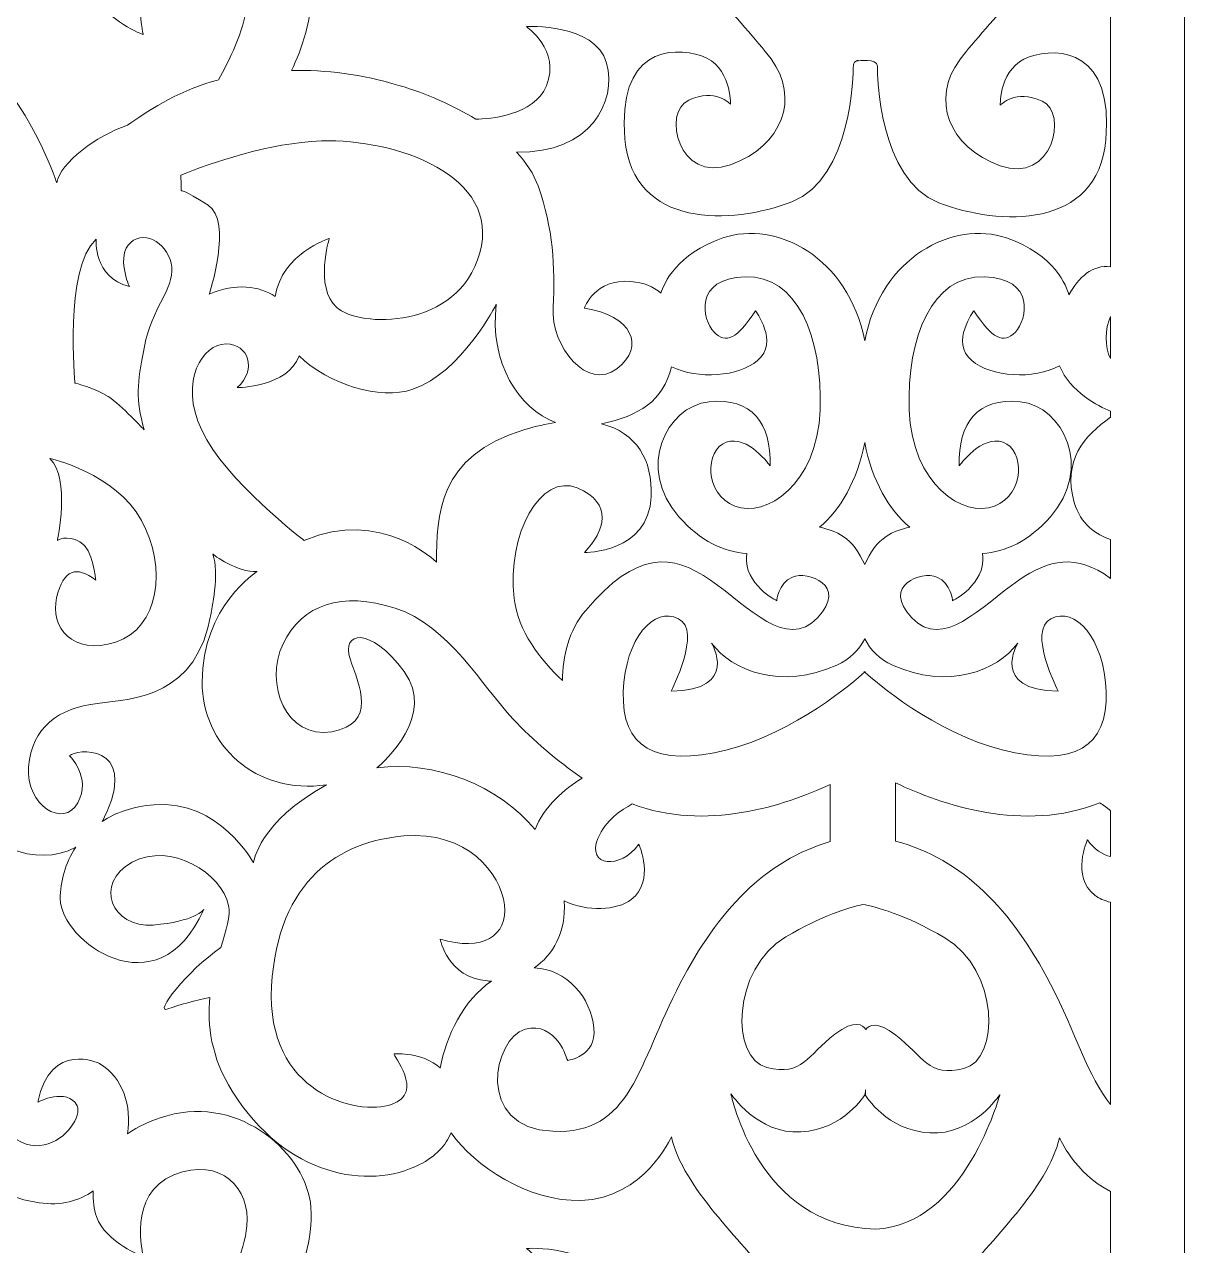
# Model space of a CAD drawing. Header units: centimetres. Extents: x -27.5 to -15.8, y -2.4 to 9.5.
# Drawn here: x -17.852 to -15.797, y 1.443 to 3.607 of the extents above; entities that cross this region are included whole.
import ezdxf

# ---------------------------------------------------------------- set-up
doc = ezdxf.new("R2010")
doc.units = ezdxf.units.CM
doc.header["$MEASUREMENT"] = 0
doc.layers.add('layer 1', color=7, linetype='Continuous')

msp = doc.modelspace()

# ---------------------------------------------------------------- linework, layer by layer
at = {"layer": 'layer 1', "color": 7, "lineweight": 9}
for points, knots in [([(-15.79741, -2.43716), (-15.79741, -2.43716), (-21.40076, -2.43716), (-21.40076, -2.43716), (-21.40076, -2.43716), (-21.40076, -2.43716), (-21.40076, 9.5), (-21.40076, 9.5), (-21.40076, 9.5), (-21.40076, 9.5), (-15.79741, 9.5), (-15.79741, 9.5), (-15.79741, 9.5), (-15.79741, 9.5), (-15.79741, -2.43716), (-15.79741, -2.43716)], [0, 0, 0, 0, 0.2, 0.2, 0.2, 0.2, 0.4, 0.4, 0.4, 0.4, 0.6, 0.6, 0.6, 0.6, 1, 1, 1, 1]), ([(-17.73061, 3.70248), (-17.73145, 3.68616), (-17.72899, 3.6712), (-17.72476, 3.65933), (-17.72476, 3.65933), (-17.70807, 3.61249), (-17.64199, 3.58895), (-17.64199, 3.58895), (-17.64199, 3.58895), (-17.64199, 3.58895), (-17.67151, 3.69983), (-17.58764, 3.7333), (-17.58764, 3.7333), (-17.50379, 3.76678), (-17.4519, 3.70759), (-17.45827, 3.64317), (-17.45827, 3.64317), (-17.4631, 3.59439), (-17.49057, 3.54183), (-17.50846, 3.50848), (-17.50846, 3.50848), (-17.51294, 3.50734), (-17.51736, 3.50614), (-17.52172, 3.50489), (-17.52172, 3.50489), (-17.5823, 3.48749), (-17.63855, 3.451), (-17.66997, 3.42805), (-17.66997, 3.42805), (-17.72506, 3.40957), (-17.78909, 3.36134), (-17.79534, 3.32628), (-17.79534, 3.32628), (-17.79534, 3.32628), (-17.8558, 3.51023), (-17.96883, 3.56609), (-17.96883, 3.56609), (-18.02288, 3.59284), (-18.08413, 3.58119), (-18.13967, 3.54778), (-18.13967, 3.54778), (-18.14024, 3.56771), (-18.15026, 3.5873), (-18.17611, 3.60408), (-18.17611, 3.60408), (-18.17611, 3.60408), (-18.14626, 3.53796), (-18.20348, 3.5115), (-18.20348, 3.5115), (-18.26071, 3.48506), (-18.3926, 3.52032), (-18.40255, 3.58203), (-18.40255, 3.58203), (-18.41151, 3.63772), (-18.36379, 3.69338), (-18.35437, 3.70373), (-18.35437, 3.70373), (-18.34891, 3.70146), (-18.34311, 3.69944), (-18.33693, 3.69767), (-18.33693, 3.69767), (-18.21018, 3.66153), (-18.05121, 3.74905), (-17.99535, 3.83472), (-17.99535, 3.83472), (-17.99535, 3.83472), (-17.97815, 3.70343), (-17.82638, 3.68138), (-17.82638, 3.68138), (-17.78809, 3.67582), (-17.75583, 3.68487), (-17.73061, 3.70248)], [0, 0, 0, 0, 0.0526316, 0.0526316, 0.0526316, 0.0526316, 0.1052632, 0.1052632, 0.1052632, 0.1052632, 0.1578947, 0.1578947, 0.1578947, 0.1578947, 0.2105263, 0.2105263, 0.2105263, 0.2105263, 0.2631579, 0.2631579, 0.2631579, 0.2631579, 0.3157895, 0.3157895, 0.3157895, 0.3157895, 0.3684211, 0.3684211, 0.3684211, 0.3684211, 0.4210526, 0.4210526, 0.4210526, 0.4210526, 0.4736842, 0.4736842, 0.4736842, 0.4736842, 0.5263158, 0.5263158, 0.5263158, 0.5263158, 0.5789474, 0.5789474, 0.5789474, 0.5789474, 0.6315789, 0.6315789, 0.6315789, 0.6315789, 0.6842105, 0.6842105, 0.6842105, 0.6842105, 0.7368421, 0.7368421, 0.7368421, 0.7368421, 0.7894737, 0.7894737, 0.7894737, 0.7894737, 0.8421053, 0.8421053, 0.8421053, 0.8421053, 0.8947368, 0.8947368, 0.8947368, 0.8947368, 1, 1, 1, 1]), ([(-15.92848, 3.70144), (-15.92848, 3.70144), (-15.92848, 3.17734), (-15.92848, 3.17734), (-15.92848, 3.17734), (-15.96007, 3.18168), (-15.98544, 3.15877), (-16.00231, 3.12771), (-16.00231, 3.12771), (-16.00608, 3.14179), (-16.02636, 3.19903), (-16.11284, 3.22852), (-16.11284, 3.22852), (-16.20746, 3.26075), (-16.33545, 3.19445), (-16.36405, 3.0461), (-16.36405, 3.0461), (-16.39264, 3.19445), (-16.52066, 3.26075), (-16.61526, 3.22852), (-16.61526, 3.22852), (-16.69707, 3.20063), (-16.71967, 3.1479), (-16.72505, 3.13035), (-16.72505, 3.13035), (-16.73793, 3.14237), (-16.75568, 3.14943), (-16.77842, 3.15138), (-16.77842, 3.15138), (-16.84208, 3.15686), (-16.86057, 3.10408), (-16.86057, 3.10408), (-16.86057, 3.10408), (-16.77635, 3.09135), (-16.75172, 3.03677), (-16.80306, 2.99675), (-16.80306, 2.99675), (-16.85441, 2.95674), (-16.92012, 3.03496), (-16.91603, 3.10591), (-16.91603, 3.10591), (-16.91191, 3.17685), (-16.91603, 3.24598), (-16.9427, 3.32058), (-16.9427, 3.32058), (-16.95013, 3.34131), (-16.96313, 3.36148), (-16.98063, 3.3806), (-16.98063, 3.3806), (-16.8492, 3.37821), (-16.80256, 3.46956), (-16.8215, 3.53835), (-16.8215, 3.53835), (-16.8412, 3.60987), (-16.9633, 3.60289), (-16.9633, 3.60289), (-16.9633, 3.60289), (-16.9633, 3.60289), (-16.90226, 3.56101), (-16.92787, 3.49821), (-16.92787, 3.49821), (-16.94954, 3.44507), (-17.02893, 3.43938), (-17.05291, 3.4389), (-17.05291, 3.4389), (-17.09202, 3.46311), (-17.13862, 3.48368), (-17.18914, 3.49884), (-17.18914, 3.49884), (-17.25441, 3.51845), (-17.31916, 3.52637), (-17.37941, 3.52533), (-17.37941, 3.52533), (-17.36197, 3.56162), (-17.34073, 3.61872), (-17.34496, 3.67534), (-17.34496, 3.67534), (-17.34782, 3.71399), (-17.36942, 3.75471), (-17.40297, 3.78664), (-17.40297, 3.78664), (-17.31804, 3.71976), (-17.21962, 3.71512), (-17.15255, 3.74905), (-17.15255, 3.74905), (-17.12351, 3.76375), (-17.10608, 3.78376), (-17.09682, 3.8051), (-17.09682, 3.8051), (-17.05562, 3.74755), (-16.95978, 3.68264), (-16.86672, 3.68564), (-16.86672, 3.68564), (-16.75377, 3.68928), (-16.70654, 3.79843), (-16.70654, 3.79843), (-16.70654, 3.79843), (-16.68601, 3.70748), (-16.58128, 3.6147), (-16.52993, 3.54557), (-16.52993, 3.54557), (-16.47858, 3.47644), (-16.50939, 3.39093), (-16.60182, 3.35816), (-16.60182, 3.35816), (-16.69423, 3.32543), (-16.72299, 3.45095), (-16.67575, 3.47281), (-16.67575, 3.47281), (-16.62853, 3.49463), (-16.60182, 3.46551), (-16.60182, 3.46551), (-16.60182, 3.46551), (-16.60182, 3.46551), (-16.59977, 3.53284), (-16.65315, 3.55102), (-16.65315, 3.55102), (-16.70654, 3.56922), (-16.80306, 3.56194), (-16.78869, 3.40366), (-16.78869, 3.40366), (-16.77431, 3.24539), (-16.59977, 3.25087), (-16.49296, 3.2927), (-16.49296, 3.2927), (-16.38617, 3.33454), (-16.38411, 3.52011), (-16.38411, 3.53465), (-16.38411, 3.53465), (-16.38411, 3.53915), (-16.38076, 3.54175), (-16.37613, 3.54318), (-16.37613, 3.54318), (-16.37613, 3.54318), (-16.37646, 3.542), (-16.37646, 3.542), (-16.37646, 3.542), (-16.37646, 3.542), (-16.34154, 3.54747), (-16.34154, 3.5329), (-16.34154, 3.5329), (-16.34154, 3.51836), (-16.33949, 3.3328), (-16.23271, 3.29096), (-16.23271, 3.29096), (-16.12592, 3.24911), (-15.95136, 3.24364), (-15.93697, 3.40192), (-15.93697, 3.40192), (-15.9226, 3.56019), (-16.01912, 3.56747), (-16.07252, 3.54927), (-16.07252, 3.54927), (-16.12592, 3.53109), (-16.12386, 3.46379), (-16.12386, 3.46379), (-16.12386, 3.46379), (-16.12386, 3.46379), (-16.09717, 3.49289), (-16.04993, 3.47105), (-16.04993, 3.47105), (-16.0027, 3.44922), (-16.03146, 3.3237), (-16.12386, 3.35645), (-16.12386, 3.35645), (-16.21628, 3.38919), (-16.24708, 3.47469), (-16.19574, 3.54382), (-16.19574, 3.54382), (-16.1444, 3.61297), (-16.03966, 3.70573), (-16.01912, 3.7967), (-16.01912, 3.7967), (-16.01912, 3.7967), (-15.99164, 3.73318), (-15.92848, 3.70144)], [0, 0, 0, 0, 0.0222222, 0.0222222, 0.0222222, 0.0222222, 0.0444444, 0.0444444, 0.0444444, 0.0444444, 0.0666667, 0.0666667, 0.0666667, 0.0666667, 0.0888889, 0.0888889, 0.0888889, 0.0888889, 0.1111111, 0.1111111, 0.1111111, 0.1111111, 0.1333333, 0.1333333, 0.1333333, 0.1333333, 0.1555556, 0.1555556, 0.1555556, 0.1555556, 0.1777778, 0.1777778, 0.1777778, 0.1777778, 0.2, 0.2, 0.2, 0.2, 0.2222222, 0.2222222, 0.2222222, 0.2222222, 0.2444444, 0.2444444, 0.2444444, 0.2444444, 0.2666667, 0.2666667, 0.2666667, 0.2666667, 0.2888889, 0.2888889, 0.2888889, 0.2888889, 0.3111111, 0.3111111, 0.3111111, 0.3111111, 0.3333333, 0.3333333, 0.3333333, 0.3333333, 0.3555556, 0.3555556, 0.3555556, 0.3555556, 0.3777778, 0.3777778, 0.3777778, 0.3777778, 0.4, 0.4, 0.4, 0.4, 0.4222222, 0.4222222, 0.4222222, 0.4222222, 0.4444444, 0.4444444, 0.4444444, 0.4444444, 0.4666667, 0.4666667, 0.4666667, 0.4666667, 0.4888889, 0.4888889, 0.4888889, 0.4888889, 0.5111111, 0.5111111, 0.5111111, 0.5111111, 0.5333333, 0.5333333, 0.5333333, 0.5333333, 0.5555556, 0.5555556, 0.5555556, 0.5555556, 0.5777778, 0.5777778, 0.5777778, 0.5777778, 0.6, 0.6, 0.6, 0.6, 0.6222222, 0.6222222, 0.6222222, 0.6222222, 0.6444444, 0.6444444, 0.6444444, 0.6444444, 0.6666667, 0.6666667, 0.6666667, 0.6666667, 0.6888889, 0.6888889, 0.6888889, 0.6888889, 0.7111111, 0.7111111, 0.7111111, 0.7111111, 0.7333333, 0.7333333, 0.7333333, 0.7333333, 0.7555556, 0.7555556, 0.7555556, 0.7555556, 0.7777778, 0.7777778, 0.7777778, 0.7777778, 0.8, 0.8, 0.8, 0.8, 0.8222222, 0.8222222, 0.8222222, 0.8222222, 0.8444444, 0.8444444, 0.8444444, 0.8444444, 0.8666667, 0.8666667, 0.8666667, 0.8666667, 0.8888889, 0.8888889, 0.8888889, 0.8888889, 0.9111111, 0.9111111, 0.9111111, 0.9111111, 0.9333333, 0.9333333, 0.9333333, 0.9333333, 0.9555556, 0.9555556, 0.9555556, 0.9555556, 1, 1, 1, 1]), ([(-17.40801, 3.12475), (-17.43689, 3.1434), (-17.47763, 3.14913), (-17.52507, 3.1286), (-17.52507, 3.1286), (-17.52507, 3.1286), (-17.48258, 3.25878), (-17.52727, 3.28671), (-17.52727, 3.28671), (-17.57194, 3.31463), (-17.57457, 3.31232), (-17.57457, 3.31232), (-17.57457, 3.31232), (-17.57457, 3.31232), (-17.57434, 3.32374), (-17.57564, 3.33966), (-17.57564, 3.33966), (-17.52161, 3.36131), (-17.41869, 3.39742), (-17.32645, 3.40033), (-17.32645, 3.40033), (-17.19397, 3.40452), (-17.00789, 3.33886), (-17.04573, 3.20196), (-17.04573, 3.20196), (-17.08358, 3.06504), (-17.26021, 3.06925), (-17.29962, 3.10557), (-17.29962, 3.10557), (-17.33905, 3.14188), (-17.31236, 3.22778), (-17.31236, 3.22778), (-17.31236, 3.22778), (-17.31236, 3.22778), (-17.39721, 3.20073), (-17.40801, 3.12475)], [0, 0, 0, 0, 0.1, 0.1, 0.1, 0.1, 0.2, 0.2, 0.2, 0.2, 0.3, 0.3, 0.3, 0.3, 0.4, 0.4, 0.4, 0.4, 0.5, 0.5, 0.5, 0.5, 0.6, 0.6, 0.6, 0.6, 0.7, 0.7, 0.7, 0.7, 0.8, 0.8, 0.8, 0.8, 1, 1, 1, 1]), ([(-17.76295, 2.97131), (-17.76295, 2.97131), (-17.78262, 3.17369), (-17.72551, 3.22604), (-17.72551, 3.22604), (-17.72551, 3.22604), (-17.73087, 3.1594), (-17.66661, 3.1422), (-17.66661, 3.1422), (-17.66661, 3.1422), (-17.69087, 3.197), (-17.66419, 3.22063), (-17.66419, 3.22063), (-17.63752, 3.24425), (-17.59508, 3.21527), (-17.59144, 3.17659), (-17.59144, 3.17659), (-17.58779, 3.13793), (-17.6266, 3.10462), (-17.63993, 3.03587), (-17.63993, 3.03587), (-17.6533, 2.96712), (-17.65534, 2.94496), (-17.64059, 2.88874), (-17.64059, 2.88874), (-17.64059, 2.88874), (-17.68042, 2.93188), (-17.70402, 2.94756), (-17.70402, 2.94756), (-17.72763, 2.96325), (-17.76295, 2.97131), (-17.76295, 2.97131)], [0, 0, 0, 0, 0.1111111, 0.1111111, 0.1111111, 0.1111111, 0.2222222, 0.2222222, 0.2222222, 0.2222222, 0.3333333, 0.3333333, 0.3333333, 0.3333333, 0.4444444, 0.4444444, 0.4444444, 0.4444444, 0.5555556, 0.5555556, 0.5555556, 0.5555556, 0.6666667, 0.6666667, 0.6666667, 0.6666667, 0.7777778, 0.7777778, 0.7777778, 0.7777778, 1, 1, 1, 1]), ([(-16.89955, 2.44418), (-16.93844, 2.48099), (-16.97859, 2.53198), (-16.98498, 2.58952), (-16.98498, 2.58952), (-16.99788, 2.70559), (-16.93773, 2.81216), (-16.87328, 2.78553), (-16.87328, 2.78553), (-16.80882, 2.75889), (-16.82388, 2.7094), (-16.86038, 2.67133), (-16.86038, 2.67133), (-16.86038, 2.67133), (-16.74654, 2.66944), (-16.74223, 2.77029), (-16.74223, 2.77029), (-16.7395, 2.83468), (-16.7685, 2.88384), (-16.83002, 2.89913), (-16.83002, 2.89913), (-16.76349, 2.91342), (-16.72138, 2.93911), (-16.70607, 3.0003), (-16.70607, 3.0003), (-16.65993, 2.97716), (-16.58682, 2.98286), (-16.55381, 3.01115), (-16.55381, 3.01115), (-16.51527, 3.04424), (-16.55754, 3.09932), (-16.55754, 3.09932), (-16.55754, 3.09932), (-16.5899, 3.04974), (-16.60979, 3.03983), (-16.63095, 3.06184), (-16.63095, 3.06184), (-16.65209, 3.08388), (-16.66708, 3.15693), (-16.57562, 3.15962), (-16.57562, 3.15962), (-16.48415, 3.16234), (-16.43842, 3.05429), (-16.44298, 2.92332), (-16.44298, 2.92332), (-16.44756, 2.7923), (-16.53904, 2.73153), (-16.59392, 2.75315), (-16.59392, 2.75315), (-16.6488, 2.77476), (-16.64728, 2.85308), (-16.60917, 2.8666), (-16.60917, 2.8666), (-16.57105, 2.88009), (-16.53142, 2.82471), (-16.53142, 2.82471), (-16.53142, 2.82471), (-16.52989, 2.90034), (-16.56343, 2.94626), (-16.63966, 2.93814), (-16.63966, 2.93814), (-16.71587, 2.93006), (-16.76922, 2.82066), (-16.69302, 2.73424), (-16.69302, 2.73424), (-16.65509, 2.69124), (-16.6134, 2.67199), (-16.5726, 2.66947), (-16.5726, 2.66947), (-16.57292, 2.66802), (-16.57317, 2.66659), (-16.57332, 2.6651), (-16.57332, 2.6651), (-16.57821, 2.61455), (-16.51954, 2.58572), (-16.51954, 2.58572), (-16.51954, 2.58572), (-16.51954, 2.58572), (-16.51791, 2.61602), (-16.49184, 2.62755), (-16.49184, 2.62755), (-16.46576, 2.63912), (-16.39243, 2.61312), (-16.44784, 2.55537), (-16.44784, 2.55537), (-16.50325, 2.49765), (-16.56822, 2.5743), (-16.63697, 2.62188), (-16.63697, 2.62188), (-16.70571, 2.66944), (-16.768, 2.67516), (-16.85824, 2.56859), (-16.85824, 2.56859), (-16.88856, 2.53275), (-16.89901, 2.48792), (-16.89955, 2.44418)], [0, 0, 0, 0, 0.04, 0.04, 0.04, 0.04, 0.08, 0.08, 0.08, 0.08, 0.12, 0.12, 0.12, 0.12, 0.16, 0.16, 0.16, 0.16, 0.2, 0.2, 0.2, 0.2, 0.24, 0.24, 0.24, 0.24, 0.28, 0.28, 0.28, 0.28, 0.32, 0.32, 0.32, 0.32, 0.36, 0.36, 0.36, 0.36, 0.4, 0.4, 0.4, 0.4, 0.44, 0.44, 0.44, 0.44, 0.48, 0.48, 0.48, 0.48, 0.52, 0.52, 0.52, 0.52, 0.56, 0.56, 0.56, 0.56, 0.6, 0.6, 0.6, 0.6, 0.64, 0.64, 0.64, 0.64, 0.68, 0.68, 0.68, 0.68, 0.72, 0.72, 0.72, 0.72, 0.76, 0.76, 0.76, 0.76, 0.8, 0.8, 0.8, 0.8, 0.84, 0.84, 0.84, 0.84, 0.88, 0.88, 0.88, 0.88, 0.92, 0.92, 0.92, 0.92, 1, 1, 1, 1]), ([(-15.92848, 2.92158), (-15.92848, 2.92158), (-15.92848, 2.91104), (-15.92848, 2.91104), (-15.92848, 2.91104), (-15.97536, 2.8781), (-16.01422, 2.83335), (-15.99279, 2.7598), (-15.99279, 2.7598), (-15.98146, 2.7209), (-15.95369, 2.70277), (-15.92848, 2.69438), (-15.92848, 2.69438), (-15.92848, 2.69438), (-15.92848, 2.62539), (-15.92848, 2.62539), (-15.92848, 2.62539), (-15.9893, 2.67023), (-16.03833, 2.65843), (-16.09115, 2.62188), (-16.09115, 2.62188), (-16.1599, 2.5743), (-16.22488, 2.49765), (-16.28027, 2.55537), (-16.28027, 2.55537), (-16.33569, 2.61312), (-16.26234, 2.63912), (-16.23627, 2.62755), (-16.23627, 2.62755), (-16.21022, 2.61602), (-16.20858, 2.58572), (-16.20858, 2.58572), (-16.20858, 2.58572), (-16.20858, 2.58572), (-16.14991, 2.61455), (-16.1548, 2.6651), (-16.1548, 2.6651), (-16.15495, 2.66659), (-16.15518, 2.66802), (-16.1555, 2.66947), (-16.1555, 2.66947), (-16.11474, 2.67199), (-16.07302, 2.69124), (-16.0351, 2.73424), (-16.0351, 2.73424), (-15.95889, 2.82066), (-16.01223, 2.93006), (-16.08847, 2.93814), (-16.08847, 2.93814), (-16.16469, 2.94626), (-16.19822, 2.90034), (-16.19669, 2.82471), (-16.19669, 2.82471), (-16.19669, 2.82471), (-16.15707, 2.88009), (-16.11895, 2.8666), (-16.11895, 2.8666), (-16.08084, 2.85308), (-16.07931, 2.77476), (-16.1342, 2.75315), (-16.1342, 2.75315), (-16.18908, 2.73153), (-16.28054, 2.7923), (-16.28512, 2.92332), (-16.28512, 2.92332), (-16.28969, 3.05429), (-16.24396, 3.16234), (-16.15248, 3.15962), (-16.15248, 3.15962), (-16.06101, 3.15693), (-16.07602, 3.08388), (-16.09717, 3.06184), (-16.09717, 3.06184), (-16.1183, 3.03983), (-16.13821, 3.04974), (-16.17057, 3.09932), (-16.17057, 3.09932), (-16.17057, 3.09932), (-16.21287, 3.04424), (-16.17429, 3.01115), (-16.17429, 3.01115), (-16.14049, 2.98217), (-16.06455, 2.9769), (-16.01869, 3.00208), (-16.01869, 3.00208), (-16.00032, 2.95557), (-15.95001, 2.93047), (-15.92848, 2.92158)], [0, 0, 0, 0, 0.0434783, 0.0434783, 0.0434783, 0.0434783, 0.0869565, 0.0869565, 0.0869565, 0.0869565, 0.1304348, 0.1304348, 0.1304348, 0.1304348, 0.173913, 0.173913, 0.173913, 0.173913, 0.2173913, 0.2173913, 0.2173913, 0.2173913, 0.2608696, 0.2608696, 0.2608696, 0.2608696, 0.3043478, 0.3043478, 0.3043478, 0.3043478, 0.3478261, 0.3478261, 0.3478261, 0.3478261, 0.3913043, 0.3913043, 0.3913043, 0.3913043, 0.4347826, 0.4347826, 0.4347826, 0.4347826, 0.4782609, 0.4782609, 0.4782609, 0.4782609, 0.5217391, 0.5217391, 0.5217391, 0.5217391, 0.5652174, 0.5652174, 0.5652174, 0.5652174, 0.6086957, 0.6086957, 0.6086957, 0.6086957, 0.6521739, 0.6521739, 0.6521739, 0.6521739, 0.6956522, 0.6956522, 0.6956522, 0.6956522, 0.7391304, 0.7391304, 0.7391304, 0.7391304, 0.7826087, 0.7826087, 0.7826087, 0.7826087, 0.826087, 0.826087, 0.826087, 0.826087, 0.8695652, 0.8695652, 0.8695652, 0.8695652, 0.9130435, 0.9130435, 0.9130435, 0.9130435, 1, 1, 1, 1]), ([(-16.91152, 2.90126), (-16.92846, 2.89884), (-16.94669, 2.89484), (-16.96621, 2.88906), (-16.96621, 2.88906), (-17.12089, 2.84339), (-17.12247, 2.73412), (-17.12247, 2.65421), (-17.12247, 2.65421), (-17.12247, 2.65421), (-17.22129, 2.75128), (-17.35664, 2.69229), (-17.35664, 2.69229), (-17.35664, 2.69229), (-17.49678, 2.7988), (-17.5384, 2.88765), (-17.5384, 2.88765), (-17.58004, 2.97649), (-17.53569, 3.04073), (-17.49552, 3.04073), (-17.49552, 3.04073), (-17.45538, 3.04073), (-17.44002, 2.99573), (-17.47544, 2.96333), (-17.47544, 2.96333), (-17.47544, 2.96333), (-17.38541, 2.96424), (-17.36603, 3.01939), (-17.36603, 3.01939), (-17.31323, 2.96906), (-17.22349, 2.94045), (-17.16449, 2.96036), (-17.16449, 2.96036), (-17.07825, 2.98949), (-17.01665, 3.11135), (-17.01665, 3.11135), (-17.01665, 3.11135), (-17.02929, 3.0062), (-16.9761, 2.9259), (-16.91152, 2.90126)], [0, 0, 0, 0, 0.0909091, 0.0909091, 0.0909091, 0.0909091, 0.1818182, 0.1818182, 0.1818182, 0.1818182, 0.2727273, 0.2727273, 0.2727273, 0.2727273, 0.3636364, 0.3636364, 0.3636364, 0.3636364, 0.4545455, 0.4545455, 0.4545455, 0.4545455, 0.5454545, 0.5454545, 0.5454545, 0.5454545, 0.6363636, 0.6363636, 0.6363636, 0.6363636, 0.7272727, 0.7272727, 0.7272727, 0.7272727, 0.8181818, 0.8181818, 0.8181818, 0.8181818, 1, 1, 1, 1]), ([(-15.92848, 3.08913), (-15.92848, 3.08913), (-15.92848, 3.01467), (-15.92848, 3.01467), (-15.92848, 3.01467), (-15.93895, 3.03481), (-15.93875, 3.06819), (-15.92848, 3.08913)], [0, 0, 0, 0, 0.3333333, 0.3333333, 0.3333333, 0.3333333, 1, 1, 1, 1]), ([(-16.36405, 2.86587), (-16.37745, 2.79758), (-16.40679, 2.7475), (-16.44389, 2.71589), (-16.44389, 2.71589), (-16.42864, 2.71295), (-16.41427, 2.70768), (-16.40221, 2.69974), (-16.40221, 2.69974), (-16.38682, 2.68961), (-16.37346, 2.6716), (-16.36405, 2.64985), (-16.36405, 2.64985), (-16.35465, 2.6716), (-16.34129, 2.68961), (-16.32591, 2.69974), (-16.32591, 2.69974), (-16.31385, 2.70768), (-16.29948, 2.71295), (-16.28423, 2.71589), (-16.28423, 2.71589), (-16.32131, 2.7475), (-16.35064, 2.79758), (-16.36405, 2.86587)], [0, 0, 0, 0, 0.1428571, 0.1428571, 0.1428571, 0.1428571, 0.2857143, 0.2857143, 0.2857143, 0.2857143, 0.4285714, 0.4285714, 0.4285714, 0.4285714, 0.5714286, 0.5714286, 0.5714286, 0.5714286, 0.7142857, 0.7142857, 0.7142857, 0.7142857, 1, 1, 1, 1]), ([(-17.79402, 2.69271), (-17.79402, 2.69271), (-17.77042, 2.8012), (-17.80731, 2.8378), (-17.80731, 2.8378), (-17.80731, 2.8378), (-17.69075, 2.81165), (-17.64502, 2.728), (-17.64502, 2.728), (-17.59925, 2.64435), (-17.61403, 2.53718), (-17.69075, 2.51233), (-17.69075, 2.51233), (-17.76746, 2.48752), (-17.80731, 2.53979), (-17.7955, 2.59077), (-17.7955, 2.59077), (-17.78369, 2.64176), (-17.76008, 2.64826), (-17.72613, 2.62213), (-17.72613, 2.62213), (-17.72613, 2.62213), (-17.73058, 2.67702), (-17.75417, 2.6901), (-17.75417, 2.6901), (-17.77779, 2.70316), (-17.79402, 2.69271), (-17.79402, 2.69271)], [0, 0, 0, 0, 0.125, 0.125, 0.125, 0.125, 0.25, 0.25, 0.25, 0.25, 0.375, 0.375, 0.375, 0.375, 0.5, 0.5, 0.5, 0.5, 0.625, 0.625, 0.625, 0.625, 0.75, 0.75, 0.75, 0.75, 1, 1, 1, 1]), ([(-17.71487, 2.19482), (-17.71188, 2.19984), (-17.70914, 2.20519), (-17.70668, 2.21087), (-17.70668, 2.21087), (-17.65327, 2.33274), (-17.76211, 2.32364), (-17.77238, 2.31092), (-17.77238, 2.31092), (-17.77238, 2.31092), (-17.73322, 2.27277), (-17.75809, 2.2276), (-17.75809, 2.2276), (-17.78297, 2.18241), (-17.85016, 2.22208), (-17.84518, 2.29151), (-17.84518, 2.29151), (-17.84021, 2.36094), (-17.79044, 2.3962), (-17.72326, 2.40391), (-17.72326, 2.40391), (-17.65608, 2.41163), (-17.54648, 2.41643), (-17.52185, 2.56378), (-17.52185, 2.56378), (-17.52185, 2.56378), (-17.50623, 2.63617), (-17.51883, 2.6683), (-17.51883, 2.6683), (-17.51883, 2.6683), (-17.47469, 2.63478), (-17.43998, 2.63758), (-17.43998, 2.63758), (-17.43998, 2.63758), (-17.53778, 2.57658), (-17.53778, 2.44151), (-17.53778, 2.44151), (-17.53778, 2.3309), (-17.44357, 2.24109), (-17.31716, 2.25946), (-17.31716, 2.25946), (-17.43701, 2.19474), (-17.44686, 2.12139), (-17.44686, 2.12139), (-17.44686, 2.12139), (-17.44686, 2.12139), (-17.50701, 2.23365), (-17.62301, 2.22413), (-17.62301, 2.22413), (-17.66025, 2.22109), (-17.69069, 2.21038), (-17.71487, 2.19482)], [0, 0, 0, 0, 0.0714286, 0.0714286, 0.0714286, 0.0714286, 0.1428571, 0.1428571, 0.1428571, 0.1428571, 0.2142857, 0.2142857, 0.2142857, 0.2142857, 0.2857143, 0.2857143, 0.2857143, 0.2857143, 0.3571429, 0.3571429, 0.3571429, 0.3571429, 0.4285714, 0.4285714, 0.4285714, 0.4285714, 0.5, 0.5, 0.5, 0.5, 0.5714286, 0.5714286, 0.5714286, 0.5714286, 0.6428571, 0.6428571, 0.6428571, 0.6428571, 0.7142857, 0.7142857, 0.7142857, 0.7142857, 0.7857143, 0.7857143, 0.7857143, 0.7857143, 0.8571429, 0.8571429, 0.8571429, 0.8571429, 1, 1, 1, 1]), ([(-16.94798, 2.18024), (-17.0122, 2.25888), (-17.12704, 2.3031), (-17.22797, 2.28957), (-17.22797, 2.28957), (-17.21509, 2.30057), (-17.12322, 2.38328), (-17.17975, 2.46009), (-17.17975, 2.46009), (-17.24047, 2.54255), (-17.29176, 2.5306), (-17.27556, 2.48278), (-17.27556, 2.48278), (-17.25936, 2.43498), (-17.22699, 2.36805), (-17.30796, 2.35372), (-17.30796, 2.35372), (-17.3889, 2.33937), (-17.42801, 2.43856), (-17.39427, 2.50909), (-17.39427, 2.50909), (-17.36056, 2.57961), (-17.29003, 2.60284), (-17.19551, 2.5724), (-17.19551, 2.5724), (-17.101, 2.54195), (-17.04083, 2.43347), (-16.98714, 2.37639), (-16.98714, 2.37639), (-16.95154, 2.33856), (-16.90842, 2.30158), (-16.86462, 2.27152), (-16.86462, 2.27152), (-16.89539, 2.25218), (-16.93272, 2.22073), (-16.94798, 2.18024)], [0, 0, 0, 0, 0.1, 0.1, 0.1, 0.1, 0.2, 0.2, 0.2, 0.2, 0.3, 0.3, 0.3, 0.3, 0.4, 0.4, 0.4, 0.4, 0.5, 0.5, 0.5, 0.5, 0.6, 0.6, 0.6, 0.6, 0.7, 0.7, 0.7, 0.7, 0.8, 0.8, 0.8, 0.8, 1, 1, 1, 1]), ([(-16.36405, 2.518), (-16.37427, 2.49871), (-16.39033, 2.48231), (-16.41362, 2.47166), (-16.41362, 2.47166), (-16.51138, 2.4269), (-16.5994, 2.46155), (-16.63524, 2.51064), (-16.63524, 2.51064), (-16.63524, 2.51064), (-16.58472, 2.4269), (-16.70694, 2.42547), (-16.70694, 2.42547), (-16.70694, 2.42547), (-16.65153, 2.53227), (-16.69391, 2.55392), (-16.69391, 2.55392), (-16.73626, 2.57558), (-16.78842, 2.52073), (-16.79168, 2.42403), (-16.79168, 2.42403), (-16.79495, 2.3273), (-16.73626, 2.28978), (-16.60753, 2.32154), (-16.60753, 2.32154), (-16.48874, 2.35085), (-16.38104, 2.44407), (-16.36512, 2.45828), (-16.36512, 2.45828), (-16.36512, 2.45828), (-16.365, 2.46009), (-16.365, 2.46009), (-16.365, 2.46009), (-16.365, 2.46009), (-16.36467, 2.45979), (-16.36405, 2.45923), (-16.36405, 2.45923), (-16.36343, 2.45979), (-16.36309, 2.46009), (-16.36309, 2.46009), (-16.36309, 2.46009), (-16.36309, 2.46009), (-16.36301, 2.45828), (-16.36301, 2.45828), (-16.36301, 2.45828), (-16.34714, 2.44411), (-16.23942, 2.35086), (-16.12058, 2.32154), (-16.12058, 2.32154), (-15.99185, 2.28978), (-15.93318, 2.3273), (-15.93643, 2.42403), (-15.93643, 2.42403), (-15.9397, 2.52073), (-15.99185, 2.57558), (-16.03422, 2.55392), (-16.03422, 2.55392), (-16.07658, 2.53227), (-16.02117, 2.42547), (-16.02117, 2.42547), (-16.02117, 2.42547), (-16.1434, 2.4269), (-16.09286, 2.51064), (-16.09286, 2.51064), (-16.09286, 2.51064), (-16.12872, 2.46155), (-16.21673, 2.4269), (-16.3145, 2.47166), (-16.3145, 2.47166), (-16.33778, 2.48231), (-16.35384, 2.49871), (-16.36405, 2.518)], [0, 0, 0, 0, 0.0526316, 0.0526316, 0.0526316, 0.0526316, 0.1052632, 0.1052632, 0.1052632, 0.1052632, 0.1578947, 0.1578947, 0.1578947, 0.1578947, 0.2105263, 0.2105263, 0.2105263, 0.2105263, 0.2631579, 0.2631579, 0.2631579, 0.2631579, 0.3157895, 0.3157895, 0.3157895, 0.3157895, 0.3684211, 0.3684211, 0.3684211, 0.3684211, 0.4210526, 0.4210526, 0.4210526, 0.4210526, 0.4736842, 0.4736842, 0.4736842, 0.4736842, 0.5263158, 0.5263158, 0.5263158, 0.5263158, 0.5789474, 0.5789474, 0.5789474, 0.5789474, 0.6315789, 0.6315789, 0.6315789, 0.6315789, 0.6842105, 0.6842105, 0.6842105, 0.6842105, 0.7368421, 0.7368421, 0.7368421, 0.7368421, 0.7894737, 0.7894737, 0.7894737, 0.7894737, 0.8421053, 0.8421053, 0.8421053, 0.8421053, 0.8947368, 0.8947368, 0.8947368, 0.8947368, 1, 1, 1, 1]), ([(-15.92848, 1.53902), (-15.92848, 1.53902), (-15.92848, 1.01259), (-15.92848, 1.01259), (-15.92848, 1.01259), (-15.96007, 1.01693), (-15.98544, 0.99401), (-16.00231, 0.96295), (-16.00231, 0.96295), (-16.00608, 0.97703), (-16.02636, 1.03428), (-16.11284, 1.06376), (-16.11284, 1.06376), (-16.20746, 1.09599), (-16.33545, 1.0297), (-16.36405, 0.88135), (-16.36405, 0.88135), (-16.39264, 1.0297), (-16.52066, 1.09599), (-16.61526, 1.06376), (-16.61526, 1.06376), (-16.69707, 1.03587), (-16.71967, 0.98314), (-16.72505, 0.9656), (-16.72505, 0.9656), (-16.73793, 0.97761), (-16.75568, 0.98468), (-16.77842, 0.98662), (-16.77842, 0.98662), (-16.84208, 0.9921), (-16.86057, 0.93932), (-16.86057, 0.93932), (-16.86057, 0.93932), (-16.77635, 0.92659), (-16.75172, 0.87202), (-16.80306, 0.83199), (-16.80306, 0.83199), (-16.85441, 0.79199), (-16.92012, 0.8702), (-16.91603, 0.94116), (-16.91603, 0.94116), (-16.91191, 1.01209), (-16.91603, 1.08122), (-16.9427, 1.15583), (-16.9427, 1.15583), (-16.95013, 1.17655), (-16.96313, 1.19673), (-16.98063, 1.21584), (-16.98063, 1.21584), (-16.8492, 1.21345), (-16.80256, 1.3048), (-16.8215, 1.37359), (-16.8215, 1.37359), (-16.8412, 1.44511), (-16.9633, 1.43814), (-16.9633, 1.43814), (-16.9633, 1.43814), (-16.9633, 1.43814), (-16.90226, 1.39625), (-16.92787, 1.33346), (-16.92787, 1.33346), (-16.94954, 1.28031), (-17.02893, 1.27462), (-17.05291, 1.27414), (-17.05291, 1.27414), (-17.09202, 1.29835), (-17.13862, 1.31892), (-17.18914, 1.33408), (-17.18914, 1.33408), (-17.25441, 1.3537), (-17.31916, 1.36161), (-17.37941, 1.36058), (-17.37941, 1.36058), (-17.36197, 1.39686), (-17.34073, 1.45397), (-17.34496, 1.51059), (-17.34496, 1.51059), (-17.35189, 1.60426), (-17.46878, 1.71023), (-17.59955, 1.67327), (-17.59955, 1.67327), (-17.62858, 1.66507), (-17.65172, 1.65401), (-17.66996, 1.64126), (-17.66996, 1.64126), (-17.66231, 1.69), (-17.67723, 1.74033), (-17.71939, 1.76584), (-17.71939, 1.76584), (-17.71939, 1.76584), (-17.80646, 1.80769), (-17.82887, 1.69751), (-17.82887, 1.69751), (-17.82887, 1.69751), (-17.77662, 1.72394), (-17.7592, 1.69089), (-17.7592, 1.69089), (-17.74178, 1.65784), (-17.86868, 1.51236), (-17.95078, 1.77023), (-17.95078, 1.77023), (-17.95078, 1.77023), (-17.98065, 1.97741), (-18.04284, 2.03692), (-18.04284, 2.03692), (-18.10506, 2.09644), (-18.14237, 2.16037), (-18.10754, 2.22649), (-18.10754, 2.22649), (-18.07471, 2.28885), (-18.02637, 2.31785), (-17.95213, 2.30803), (-17.95213, 2.30803), (-17.95777, 2.28394), (-17.95907, 2.25893), (-17.95309, 2.23451), (-17.95309, 2.23451), (-17.93283, 2.15163), (-17.83208, 2.11073), (-17.76139, 2.14915), (-17.76139, 2.14915), (-17.78016, 2.12097), (-17.78898, 2.08826), (-17.78898, 2.05736), (-17.78898, 2.05736), (-17.78898, 1.98373), (-17.61625, 1.85526), (-17.53477, 2.03859), (-17.53477, 2.03859), (-17.53477, 2.03859), (-17.55107, 2.01695), (-17.62439, 2.01116), (-17.62439, 2.01116), (-17.69773, 2.00539), (-17.73033, 2.08477), (-17.66187, 2.12231), (-17.66187, 2.12231), (-17.59342, 2.15985), (-17.50217, 2.10211), (-17.49077, 2.04581), (-17.49077, 2.04581), (-17.48706, 2.02746), (-17.49509, 2.0022), (-17.50437, 1.97127), (-17.50437, 1.97127), (-17.56387, 1.93058), (-17.62533, 1.85182), (-17.59834, 1.86248), (-17.59834, 1.86248), (-17.58035, 1.86955), (-17.54702, 1.87772), (-17.52396, 1.88297), (-17.52396, 1.88297), (-17.52891, 1.83399), (-17.52236, 1.7778), (-17.48426, 1.7167), (-17.48426, 1.7167), (-17.38974, 1.5651), (-17.24278, 1.54097), (-17.15255, 1.58662), (-17.15255, 1.58662), (-17.12351, 1.60131), (-17.10608, 1.62132), (-17.09682, 1.64266), (-17.09682, 1.64266), (-17.05562, 1.58511), (-16.95978, 1.5202), (-16.86672, 1.5232), (-16.86672, 1.5232), (-16.75377, 1.52685), (-16.70654, 1.63599), (-16.70654, 1.63599), (-16.70654, 1.63599), (-16.68601, 1.54504), (-16.58128, 1.45226), (-16.52993, 1.38313), (-16.52993, 1.38313), (-16.47858, 1.31401), (-16.50939, 1.2285), (-16.60182, 1.19573), (-16.60182, 1.19573), (-16.69423, 1.16299), (-16.72299, 1.28852), (-16.67575, 1.31037), (-16.67575, 1.31037), (-16.62853, 1.3322), (-16.60182, 1.30308), (-16.60182, 1.30308), (-16.60182, 1.30308), (-16.60182, 1.30308), (-16.59977, 1.3704), (-16.65315, 1.38858), (-16.65315, 1.38858), (-16.70654, 1.40678), (-16.80306, 1.3995), (-16.78869, 1.24123), (-16.78869, 1.24123), (-16.77431, 1.08295), (-16.59977, 1.08843), (-16.49296, 1.13027), (-16.49296, 1.13027), (-16.38617, 1.1721), (-16.38411, 1.35768), (-16.38411, 1.37221), (-16.38411, 1.37221), (-16.38411, 1.37671), (-16.38076, 1.37931), (-16.37613, 1.38075), (-16.37613, 1.38075), (-16.37613, 1.38075), (-16.37646, 1.37956), (-16.37646, 1.37956), (-16.37646, 1.37956), (-16.37646, 1.37956), (-16.34154, 1.38503), (-16.34154, 1.37046), (-16.34154, 1.37046), (-16.34154, 1.35593), (-16.33949, 1.17036), (-16.23271, 1.12852), (-16.23271, 1.12852), (-16.12592, 1.08667), (-15.95136, 1.0812), (-15.93697, 1.23948), (-15.93697, 1.23948), (-15.9226, 1.39775), (-16.01912, 1.40503), (-16.07252, 1.38683), (-16.07252, 1.38683), (-16.12592, 1.36865), (-16.12386, 1.30135), (-16.12386, 1.30135), (-16.12386, 1.30135), (-16.12386, 1.30135), (-16.09717, 1.33045), (-16.04993, 1.30861), (-16.04993, 1.30861), (-16.0027, 1.28679), (-16.03146, 1.16126), (-16.12386, 1.19401), (-16.12386, 1.19401), (-16.21628, 1.22675), (-16.24708, 1.31225), (-16.19574, 1.38138), (-16.19574, 1.38138), (-16.1444, 1.45053), (-16.03966, 1.54329), (-16.01912, 1.63426), (-16.01912, 1.63426), (-16.01912, 1.63426), (-15.99164, 1.57077), (-15.92848, 1.53902)], [0, 0, 0, 0, 0.015625, 0.015625, 0.015625, 0.015625, 0.03125, 0.03125, 0.03125, 0.03125, 0.046875, 0.046875, 0.046875, 0.046875, 0.0625, 0.0625, 0.0625, 0.0625, 0.078125, 0.078125, 0.078125, 0.078125, 0.09375, 0.09375, 0.09375, 0.09375, 0.109375, 0.109375, 0.109375, 0.109375, 0.125, 0.125, 0.125, 0.125, 0.140625, 0.140625, 0.140625, 0.140625, 0.15625, 0.15625, 0.15625, 0.15625, 0.171875, 0.171875, 0.171875, 0.171875, 0.1875, 0.1875, 0.1875, 0.1875, 0.203125, 0.203125, 0.203125, 0.203125, 0.21875, 0.21875, 0.21875, 0.21875, 0.234375, 0.234375, 0.234375, 0.234375, 0.25, 0.25, 0.25, 0.25, 0.265625, 0.265625, 0.265625, 0.265625, 0.28125, 0.28125, 0.28125, 0.28125, 0.296875, 0.296875, 0.296875, 0.296875, 0.3125, 0.3125, 0.3125, 0.3125, 0.328125, 0.328125, 0.328125, 0.328125, 0.34375, 0.34375, 0.34375, 0.34375, 0.359375, 0.359375, 0.359375, 0.359375, 0.375, 0.375, 0.375, 0.375, 0.390625, 0.390625, 0.390625, 0.390625, 0.40625, 0.40625, 0.40625, 0.40625, 0.421875, 0.421875, 0.421875, 0.421875, 0.4375, 0.4375, 0.4375, 0.4375, 0.453125, 0.453125, 0.453125, 0.453125, 0.46875, 0.46875, 0.46875, 0.46875, 0.484375, 0.484375, 0.484375, 0.484375, 0.5, 0.5, 0.5, 0.5, 0.515625, 0.515625, 0.515625, 0.515625, 0.53125, 0.53125, 0.53125, 0.53125, 0.546875, 0.546875, 0.546875, 0.546875, 0.5625, 0.5625, 0.5625, 0.5625, 0.578125, 0.578125, 0.578125, 0.578125, 0.59375, 0.59375, 0.59375, 0.59375, 0.609375, 0.609375, 0.609375, 0.609375, 0.625, 0.625, 0.625, 0.625, 0.640625, 0.640625, 0.640625, 0.640625, 0.65625, 0.65625, 0.65625, 0.65625, 0.671875, 0.671875, 0.671875, 0.671875, 0.6875, 0.6875, 0.6875, 0.6875, 0.703125, 0.703125, 0.703125, 0.703125, 0.71875, 0.71875, 0.71875, 0.71875, 0.734375, 0.734375, 0.734375, 0.734375, 0.75, 0.75, 0.75, 0.75, 0.765625, 0.765625, 0.765625, 0.765625, 0.78125, 0.78125, 0.78125, 0.78125, 0.796875, 0.796875, 0.796875, 0.796875, 0.8125, 0.8125, 0.8125, 0.8125, 0.828125, 0.828125, 0.828125, 0.828125, 0.84375, 0.84375, 0.84375, 0.84375, 0.859375, 0.859375, 0.859375, 0.859375, 0.875, 0.875, 0.875, 0.875, 0.890625, 0.890625, 0.890625, 0.890625, 0.90625, 0.90625, 0.90625, 0.90625, 0.921875, 0.921875, 0.921875, 0.921875, 0.9375, 0.9375, 0.9375, 0.9375, 0.953125, 0.953125, 0.953125, 0.953125, 0.96875, 0.96875, 0.96875, 0.96875, 1, 1, 1, 1]), ([(-16.94954, 1.93523), (-16.91668, 1.95791), (-16.89223, 1.99713), (-16.89634, 2.05379), (-16.89634, 2.05379), (-16.85521, 2.03446), (-16.8031, 2.03664), (-16.77747, 2.05621), (-16.77747, 2.05621), (-16.73467, 2.0889), (-16.76418, 2.15424), (-16.76418, 2.15424), (-16.76418, 2.15424), (-16.79666, 2.10851), (-16.85715, 2.11502), (-16.8365, 2.1647), (-16.8365, 2.1647), (-16.82339, 2.19622), (-16.79485, 2.21564), (-16.77573, 2.22562), (-16.77573, 2.22562), (-16.64598, 2.17644), (-16.5065, 2.22225), (-16.4252, 2.26006), (-16.4252, 2.26006), (-16.4252, 2.26006), (-16.4252, 2.15885), (-16.4252, 2.15885), (-16.4252, 2.15885), (-16.53985, 2.12613), (-16.62444, 2.03566), (-16.69066, 1.90826), (-16.69066, 1.90826), (-16.76586, 1.76361), (-16.77662, 1.63991), (-16.91623, 1.64562), (-16.91623, 1.64562), (-17.05589, 1.65134), (-17.0215, 1.81118), (-16.96564, 1.82642), (-16.96564, 1.82642), (-16.90981, 1.84162), (-16.89047, 1.77121), (-16.89047, 1.77121), (-16.89047, 1.77121), (-16.89047, 1.77121), (-16.83782, 1.77815), (-16.84393, 1.82812), (-16.84393, 1.82812), (-16.84849, 1.88276), (-16.89163, 1.93288), (-16.94954, 1.93523)], [0, 0, 0, 0, 0.0714286, 0.0714286, 0.0714286, 0.0714286, 0.1428571, 0.1428571, 0.1428571, 0.1428571, 0.2142857, 0.2142857, 0.2142857, 0.2142857, 0.2857143, 0.2857143, 0.2857143, 0.2857143, 0.3571429, 0.3571429, 0.3571429, 0.3571429, 0.4285714, 0.4285714, 0.4285714, 0.4285714, 0.5, 0.5, 0.5, 0.5, 0.5714286, 0.5714286, 0.5714286, 0.5714286, 0.6428571, 0.6428571, 0.6428571, 0.6428571, 0.7142857, 0.7142857, 0.7142857, 0.7142857, 0.7857143, 0.7857143, 0.7857143, 0.7857143, 0.8571429, 0.8571429, 0.8571429, 0.8571429, 1, 1, 1, 1]), ([(-15.92848, 2.2136), (-15.92848, 2.2136), (-15.92848, 2.13238), (-15.92848, 2.13238), (-15.92848, 2.13238), (-15.9424, 2.13568), (-15.95781, 2.14539), (-15.96955, 2.16194), (-15.96955, 2.16194), (-15.96955, 2.16194), (-15.99906, 2.09659), (-15.95627, 2.06394), (-15.95627, 2.06394), (-15.9489, 2.0583), (-15.93934, 2.05409), (-15.92848, 2.05143), (-15.92848, 2.05143), (-15.92848, 2.05143), (-15.92848, 1.69343), (-15.92848, 1.69343), (-15.92848, 1.69343), (-15.96833, 1.74181), (-15.99025, 1.82043), (-16.035, 1.90648), (-16.035, 1.90648), (-16.10292, 2.03714), (-16.19011, 2.12895), (-16.30926, 2.15952), (-16.30926, 2.15952), (-16.30926, 2.15952), (-16.30926, 2.26306), (-16.30926, 2.26306), (-16.30926, 2.26306), (-16.22808, 2.22429), (-16.08216, 2.17394), (-15.94766, 2.22741), (-15.94766, 2.22741), (-15.94149, 2.22364), (-15.93492, 2.21905), (-15.92848, 2.2136)], [0, 0, 0, 0, 0.0909091, 0.0909091, 0.0909091, 0.0909091, 0.1818182, 0.1818182, 0.1818182, 0.1818182, 0.2727273, 0.2727273, 0.2727273, 0.2727273, 0.3636364, 0.3636364, 0.3636364, 0.3636364, 0.4545455, 0.4545455, 0.4545455, 0.4545455, 0.5454545, 0.5454545, 0.5454545, 0.5454545, 0.6363636, 0.6363636, 0.6363636, 0.6363636, 0.7272727, 0.7272727, 0.7272727, 0.7272727, 0.8181818, 0.8181818, 0.8181818, 0.8181818, 1, 1, 1, 1]), ([(-17.11592, 1.7578), (-17.11596, 1.75782), (-17.116, 1.75786), (-17.11602, 1.75792), (-17.11602, 1.75792), (-17.14826, 1.78645), (-17.19337, 1.78263), (-17.19765, 1.78263), (-17.19765, 1.78263), (-17.20195, 1.78263), (-17.14182, 1.71412), (-17.20195, 1.69321), (-17.20195, 1.69321), (-17.26209, 1.67228), (-17.42536, 1.71222), (-17.41464, 1.90253), (-17.41464, 1.90253), (-17.40389, 2.09283), (-17.29218, 2.15944), (-17.18047, 2.16895), (-17.18047, 2.16895), (-17.06876, 2.17849), (-17.00861, 2.10234), (-17.00218, 2.04716), (-17.00218, 2.04716), (-16.99574, 1.99199), (-17.04083, 1.96343), (-17.11602, 1.98625), (-17.11602, 1.98625), (-17.11602, 1.98625), (-17.10314, 1.91777), (-17.03225, 1.91205), (-17.03225, 1.91205), (-17.02995, 1.91186), (-17.02763, 1.91176), (-17.02526, 1.91173), (-17.02526, 1.91173), (-17.0751, 1.878), (-17.10548, 1.81436), (-17.11592, 1.7578)], [0, 0, 0, 0, 0.0909091, 0.0909091, 0.0909091, 0.0909091, 0.1818182, 0.1818182, 0.1818182, 0.1818182, 0.2727273, 0.2727273, 0.2727273, 0.2727273, 0.3636364, 0.3636364, 0.3636364, 0.3636364, 0.4545455, 0.4545455, 0.4545455, 0.4545455, 0.5454545, 0.5454545, 0.5454545, 0.5454545, 0.6363636, 0.6363636, 0.6363636, 0.6363636, 0.7272727, 0.7272727, 0.7272727, 0.7272727, 0.8181818, 0.8181818, 0.8181818, 0.8181818, 1, 1, 1, 1]), ([(-16.36719, 2.04762), (-16.3454, 2.04374), (-16.29374, 2.03076), (-16.22189, 1.98833), (-16.22189, 1.98833), (-16.12522, 1.93122), (-16.12465, 1.77268), (-16.1882, 1.75681), (-16.1882, 1.75681), (-16.25174, 1.74093), (-16.2599, 1.77843), (-16.30882, 1.81598), (-16.30882, 1.81598), (-16.34199, 1.84147), (-16.35639, 1.83367), (-16.36223, 1.82604), (-16.36223, 1.82604), (-16.36714, 1.83401), (-16.38112, 1.84518), (-16.41688, 1.81772), (-16.41688, 1.81772), (-16.46576, 1.78019), (-16.47391, 1.74266), (-16.53747, 1.75855), (-16.53747, 1.75855), (-16.60102, 1.77442), (-16.60045, 1.93298), (-16.50378, 1.99007), (-16.50378, 1.99007), (-16.44024, 2.02759), (-16.39248, 2.04207), (-16.36719, 2.04762)], [0, 0, 0, 0, 0.1111111, 0.1111111, 0.1111111, 0.1111111, 0.2222222, 0.2222222, 0.2222222, 0.2222222, 0.3333333, 0.3333333, 0.3333333, 0.3333333, 0.4444444, 0.4444444, 0.4444444, 0.4444444, 0.5555556, 0.5555556, 0.5555556, 0.5555556, 0.6666667, 0.6666667, 0.6666667, 0.6666667, 0.7777778, 0.7777778, 0.7777778, 0.7777778, 1, 1, 1, 1]), ([(-16.36285, 1.71888), (-16.36285, 1.71888), (-16.36256, 1.70917), (-16.36256, 1.70917), (-16.36256, 1.70917), (-16.36256, 1.70917), (-16.3251, 1.64707), (-16.2485, 1.64275), (-16.2485, 1.64275), (-16.17192, 1.63842), (-16.12465, 1.7106), (-16.12465, 1.7106), (-16.12465, 1.7106), (-16.12465, 1.7106), (-16.18695, 1.47833), (-16.34435, 1.47247), (-16.34435, 1.47247), (-16.34435, 1.47247), (-16.34435, 1.47255), (-16.34435, 1.47255), (-16.34435, 1.47255), (-16.55344, 1.47562), (-16.60102, 1.71234), (-16.60102, 1.71234), (-16.60102, 1.71234), (-16.60102, 1.71234), (-16.55378, 1.64018), (-16.47717, 1.6445), (-16.47717, 1.6445), (-16.40058, 1.64884), (-16.36309, 1.71091), (-16.36309, 1.71091), (-16.36309, 1.71091), (-16.36309, 1.71091), (-16.36285, 1.71888), (-16.36285, 1.71888)], [0, 0, 0, 0, 0.1, 0.1, 0.1, 0.1, 0.2, 0.2, 0.2, 0.2, 0.3, 0.3, 0.3, 0.3, 0.4, 0.4, 0.4, 0.4, 0.5, 0.5, 0.5, 0.5, 0.6, 0.6, 0.6, 0.6, 0.7, 0.7, 0.7, 0.7, 0.8, 0.8, 0.8, 0.8, 1, 1, 1, 1]), ([(-18.3528, 1.54068), (-18.3478, 1.53867), (-18.34252, 1.53683), (-18.33693, 1.53524), (-18.33693, 1.53524), (-18.21018, 1.49909), (-18.05121, 1.58662), (-17.99535, 1.67228), (-17.99535, 1.67228), (-17.99535, 1.67228), (-17.97815, 1.54099), (-17.82638, 1.51894), (-17.82638, 1.51894), (-17.78802, 1.51338), (-17.7557, 1.52248), (-17.73047, 1.54015), (-17.73047, 1.54015), (-17.73169, 1.52289), (-17.7292, 1.50704), (-17.72476, 1.49458), (-17.72476, 1.49458), (-17.70807, 1.44773), (-17.64199, 1.42419), (-17.64199, 1.42419), (-17.64199, 1.42419), (-17.64199, 1.42419), (-17.67151, 1.53508), (-17.58764, 1.56854), (-17.58764, 1.56854), (-17.50379, 1.60203), (-17.4519, 1.54283), (-17.45827, 1.47842), (-17.45827, 1.47842), (-17.4631, 1.42964), (-17.49057, 1.37707), (-17.50846, 1.34373), (-17.50846, 1.34373), (-17.51294, 1.34258), (-17.51736, 1.34139), (-17.52172, 1.34014), (-17.52172, 1.34014), (-17.5823, 1.32274), (-17.63855, 1.28625), (-17.66997, 1.26329), (-17.66997, 1.26329), (-17.72506, 1.24481), (-17.78909, 1.19659), (-17.79534, 1.16152), (-17.79534, 1.16152), (-17.79534, 1.16152), (-17.8558, 1.34547), (-17.96883, 1.40133), (-17.96883, 1.40133), (-18.02288, 1.42808), (-18.08413, 1.41644), (-18.13967, 1.38303), (-18.13967, 1.38303), (-18.14024, 1.40295), (-18.15026, 1.42255), (-18.17611, 1.43933), (-18.17611, 1.43933), (-18.17611, 1.43933), (-18.14626, 1.3732), (-18.20348, 1.34675), (-18.20348, 1.34675), (-18.26071, 1.3203), (-18.3926, 1.35557), (-18.40255, 1.41728), (-18.40255, 1.41728), (-18.41238, 1.47834), (-18.35404, 1.53939), (-18.3528, 1.54068)], [0, 0, 0, 0, 0.0526316, 0.0526316, 0.0526316, 0.0526316, 0.1052632, 0.1052632, 0.1052632, 0.1052632, 0.1578947, 0.1578947, 0.1578947, 0.1578947, 0.2105263, 0.2105263, 0.2105263, 0.2105263, 0.2631579, 0.2631579, 0.2631579, 0.2631579, 0.3157895, 0.3157895, 0.3157895, 0.3157895, 0.3684211, 0.3684211, 0.3684211, 0.3684211, 0.4210526, 0.4210526, 0.4210526, 0.4210526, 0.4736842, 0.4736842, 0.4736842, 0.4736842, 0.5263158, 0.5263158, 0.5263158, 0.5263158, 0.5789474, 0.5789474, 0.5789474, 0.5789474, 0.6315789, 0.6315789, 0.6315789, 0.6315789, 0.6842105, 0.6842105, 0.6842105, 0.6842105, 0.7368421, 0.7368421, 0.7368421, 0.7368421, 0.7894737, 0.7894737, 0.7894737, 0.7894737, 0.8421053, 0.8421053, 0.8421053, 0.8421053, 0.8947368, 0.8947368, 0.8947368, 0.8947368, 1, 1, 1, 1])]:
    msp.add_open_spline(points, degree=3, knots=knots, dxfattribs=at)

doc.saveas('drawing.dxf')
